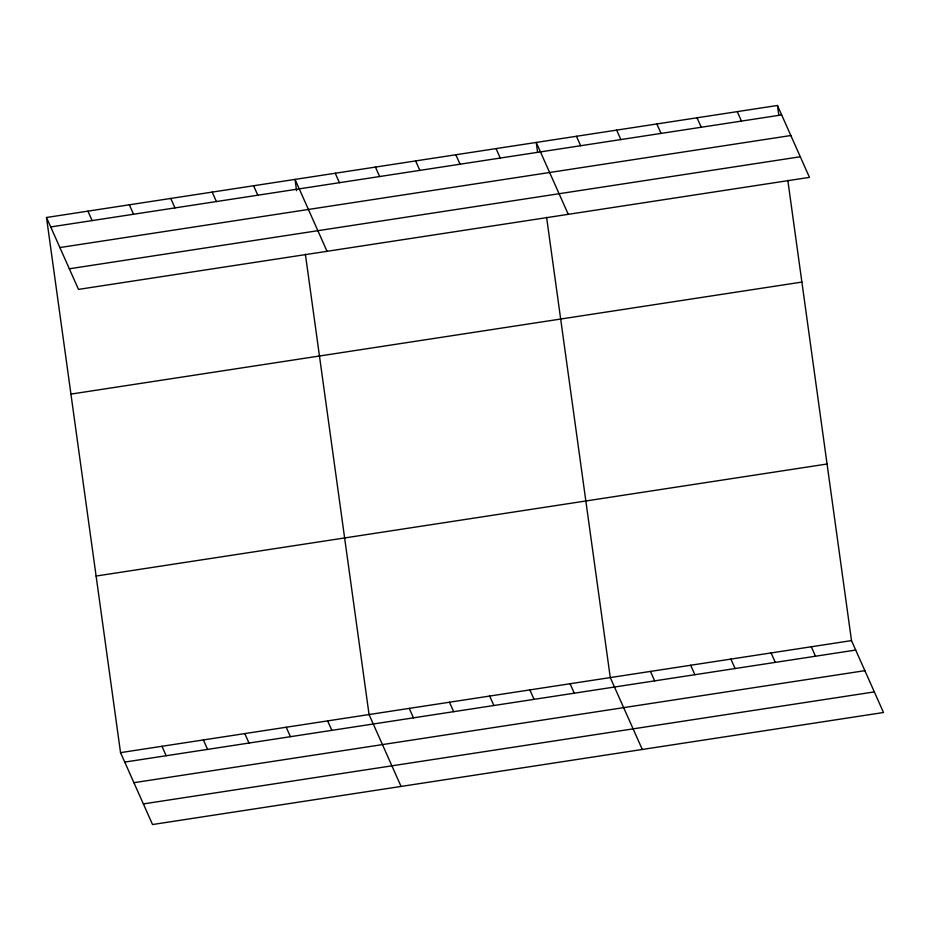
<?xml version="1.0" encoding="UTF-8"?>
<svg xmlns="http://www.w3.org/2000/svg" width="930" height="930" viewBox="0 0 930 930"><rect width="100%" height="100%" fill="white"/><g stroke="black" fill="none" stroke-linecap="round" stroke-linejoin="round"><path stroke-width="1.4" d="M46.5 217.492L777.457 105.474L809.46 177.363L78.504 289.393L46.5 217.492L120.54 752.637L152.543 824.526L883.5 712.508L851.496 640.607L787.815 180.35M50.708 226.943L781.665 114.925M59.88 247.554L790.837 135.524M69.332 268.782L800.288 156.763M70.936 394.099L801.893 282.069M96.104 576.042L827.061 464.012M120.54 752.637L851.496 640.607M124.736 762.088L855.693 650.058M133.92 782.688L864.877 670.669M143.371 803.915L874.328 691.897M737.258 111.635L741.466 121.086M697.047 117.796L701.255 127.247M656.847 123.957L661.056 133.409M616.648 130.119L620.856 139.57M811.286 646.769L815.494 656.22M576.449 136.28L580.646 145.731M771.086 652.93L775.294 662.381M568.253 214.33L536.238 142.441L537.61 152.334M730.887 659.091L735.095 668.542M496.039 148.602L500.247 158.054M690.676 665.252L694.884 674.703M455.84 154.764L460.048 164.215M650.477 671.413L654.685 680.865M415.629 160.925L419.837 170.376M642.281 749.475L610.278 677.575L546.596 217.318M375.429 167.086L379.638 176.537M570.078 683.736L574.275 693.187M335.23 173.247L339.438 182.699M529.868 689.897L534.076 699.348M327.035 251.298L295.031 179.409L296.589 190.708M489.668 696.059L493.877 705.51M253.599 185.756L257.808 195.207M449.469 702.22L453.677 711.671M212.18 192.103L216.388 201.554M409.258 708.381L413.466 717.832M170.76 198.45L174.968 207.902M401.074 786.443L369.059 714.554L305.389 254.285M129.34 204.798L133.548 214.249M327.639 720.901L331.847 730.341M87.92 211.145L92.128 220.596M286.219 727.248L290.427 736.688M244.799 733.596L249.007 743.035M203.379 739.943L207.588 749.394M161.959 746.29L166.168 755.741M777.457 105.474L778.829 115.367"/></g></svg>
